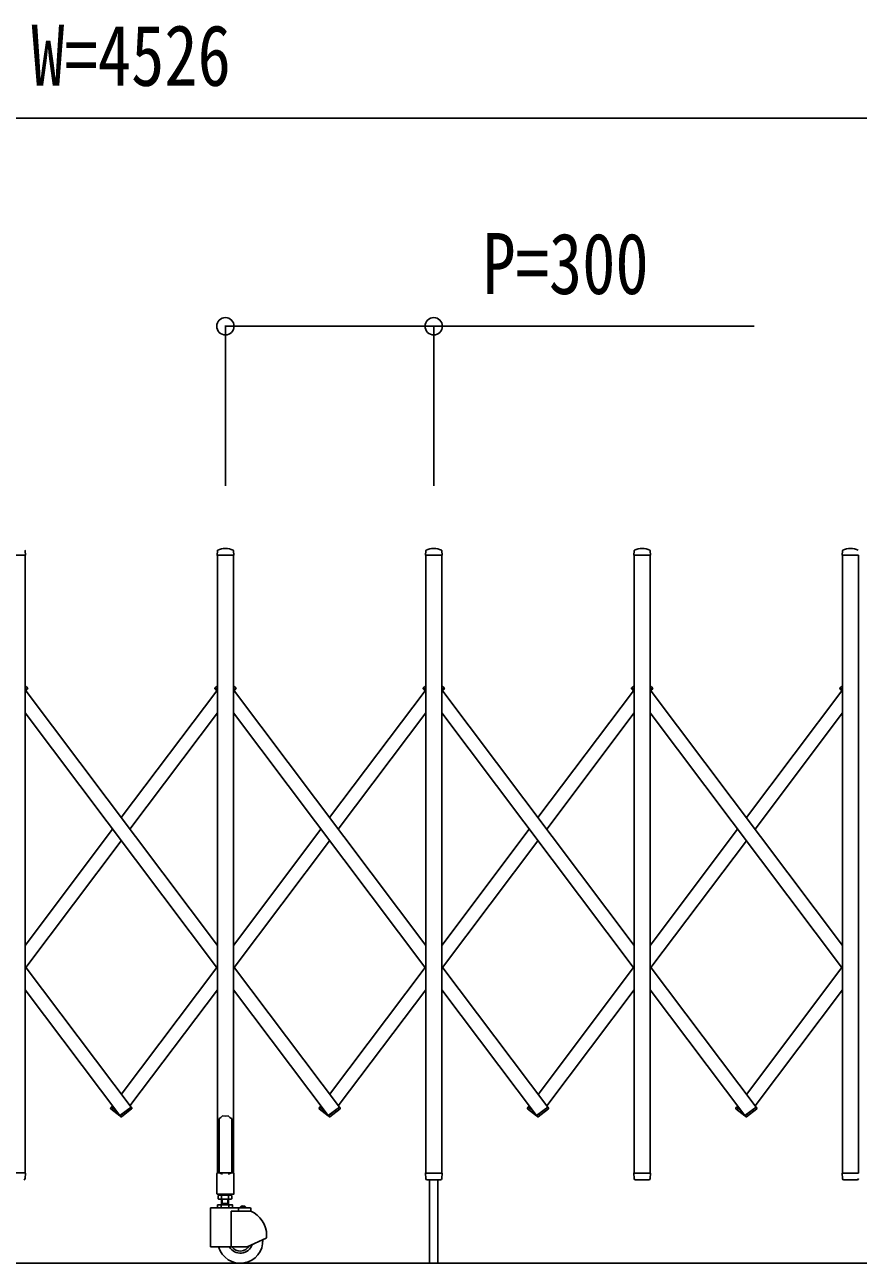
# Model space of a CAD drawing. Units: millimetres, scale not verified. Extents: x -16832 to 16820, y -11892 to 11880.
# Drawn here: x -11794 to -10594, y -7688 to -5904 of the extents above; entities that cross this region are included whole.
import ezdxf
from ezdxf.enums import TextEntityAlignment as Align

# ---------------------------------------------------------------- set-up
doc = ezdxf.new("R2010")
doc.units = ezdxf.units.MM
doc.header["$LTSCALE"] = 50
for name, color, linetype in [('0-3_YKK_11E', 7, 'Continuous'), ('0-5_YKK_13', 4, 'Continuous'), ('0-6_YKK_A1', 4, 'Continuous'), ('0-7_YKK_D', 6, 'Continuous')]:
    doc.layers.add(name, color=color, linetype=linetype)
doc.styles.add('ＭＳ ゴシック', font='')
doc.styles.get('ＭＳ ゴシック').set_extended_font_data('MS Gothic')

msp = doc.modelspace()

# ---------------------------------------------------------------- linework, layer by layer
at = {"layer": '0-3_YKK_11E'}
msp.add_line((-8351.86, -7688.18), (-14537.88, -7688.18), dxfattribs=at)
at = {"layer": '0-5_YKK_13'}
for p, q in [((-11793.4, -6668.18), (-11816.8, -6668.18)), ((-11793.1, -6667.86), (-11793.48, -6661.74)), ((-11517.1, -6667.86), (-11516.72, -6661.74)), ((-11493.4, -6668.18), (-11516.8, -6668.18)), ((-11493.1, -6667.86), (-11493.48, -6661.74)), ((-11217.09, -6667.88), (-11216.71, -6661.75)), ((-11193.39, -6668.2), (-11216.79, -6668.2)), ((-11193.09, -6667.88), (-11193.46, -6661.75)), ((-10917.09, -6667.88), (-10916.71, -6661.75)), ((-10893.39, -6668.2), (-10916.79, -6668.2)), ((-10893.09, -6667.88), (-10893.46, -6661.75)), ((-10617.09, -6667.88), (-10616.71, -6661.75)), ((-10593.39, -6668.2), (-10616.79, -6668.2)), ((-11790.18, -6859.04), (-11793.6, -6856.46)), ((-11790.88, -6861.64), (-11793.6, -6859.59)), ((-11790.88, -6861.64), (-11789.98, -6860.44)), ((-11519.32, -6861.64), (-11520.22, -6860.44)), ((-11520.02, -6859.04), (-11516.6, -6856.46)), ((-11519.32, -6861.64), (-11516.6, -6859.59)), ((-11490.18, -6859.04), (-11493.6, -6856.46)), ((-11490.88, -6861.64), (-11493.6, -6859.59)), ((-11490.88, -6861.64), (-11489.98, -6860.44)), ((-11219.32, -6861.64), (-11220.22, -6860.44)), ((-11220.02, -6859.04), (-11216.6, -6856.46)), ((-11219.32, -6861.64), (-11216.6, -6859.59)), ((-11190.17, -6859.05), (-11193.59, -6856.48)), ((-11190.87, -6861.65), (-11193.59, -6859.61)), ((-11190.87, -6861.65), (-11189.97, -6860.45)), ((-10919.31, -6861.65), (-10920.21, -6860.45)), ((-10920.01, -6859.05), (-10916.59, -6856.48)), ((-10919.31, -6861.65), (-10916.59, -6859.61)), ((-10890.17, -6859.05), (-10893.59, -6856.48)), ((-10890.87, -6861.65), (-10893.59, -6859.61)), ((-10890.87, -6861.65), (-10889.97, -6860.45)), ((-10619.31, -6861.65), (-10620.21, -6860.45)), ((-10620.01, -6859.05), (-10616.59, -6856.48)), ((-10619.31, -6861.65), (-10616.59, -6859.61)), ((-11669.29, -7463.36), (-11670.19, -7464.55)), ((-11657.14, -7475.63), (-11670, -7465.96)), ((-11662.25, -7468.66), (-11669.29, -7463.36)), ((-11657.29, -7475.74), (-11640.83, -7463.36)), ((-11657.29, -7475.74), (-11656.39, -7476.94)), ((-11654.99, -7477.14), (-11640.13, -7465.96)), ((-11652.83, -7475.74), (-11653.73, -7476.94)), ((-11652.83, -7475.74), (-11652.98, -7475.63)), ((-11640.83, -7463.36), (-11639.93, -7464.55)), ((-11505.1, -7476.38), (-11509.1, -7475.96)), ((-11505.1, -7476.38), (-11501.1, -7475.96)), ((-11501.1, -7475.96), (-11500.1, -7476.86)), ((-11369.29, -7463.36), (-11370.19, -7464.55)), ((-11357.14, -7475.63), (-11370, -7465.96)), ((-11362.25, -7468.66), (-11369.29, -7463.36)), ((-11357.29, -7475.74), (-11340.83, -7463.36)), ((-11357.29, -7475.74), (-11356.39, -7476.94)), ((-11354.99, -7477.14), (-11340.13, -7465.96)), ((-11352.83, -7475.74), (-11353.73, -7476.94)), ((-11352.83, -7475.74), (-11352.98, -7475.63)), ((-11340.83, -7463.36), (-11339.93, -7464.55)), ((-11069.28, -7463.37), (-11070.18, -7464.57)), ((-11057.13, -7475.64), (-11069.98, -7465.97)), ((-11062.24, -7468.67), (-11069.28, -7463.37)), ((-11057.28, -7475.76), (-11040.82, -7463.37)), ((-11057.28, -7475.76), (-11056.38, -7476.96)), ((-11054.98, -7477.15), (-11040.12, -7465.97)), ((-11052.82, -7475.76), (-11053.72, -7476.96)), ((-11052.82, -7475.76), (-11052.97, -7475.64)), ((-11040.82, -7463.37), (-11039.92, -7464.57)), ((-10769.28, -7463.37), (-10770.18, -7464.57)), ((-10757.13, -7475.64), (-10769.98, -7465.97)), ((-10762.24, -7468.67), (-10769.28, -7463.37)), ((-10757.28, -7475.76), (-10740.82, -7463.37)), ((-10757.28, -7475.76), (-10756.38, -7476.96)), ((-10754.98, -7477.15), (-10740.12, -7465.97)), ((-10752.82, -7475.76), (-10753.72, -7476.96)), ((-10752.82, -7475.76), (-10752.97, -7475.64)), ((-10740.82, -7463.37), (-10739.92, -7464.57)), ((-11514.1, -7479.64), (-11514.1, -7558.08)), ((-11500.1, -7476.86), (-11498.6, -7478.08)), ((-11498.6, -7478.08), (-11497.1, -7479.1)), ((-11497.1, -7479.1), (-11496.1, -7479.64)), ((-11496.1, -7479.64), (-11496.1, -7558.08)), ((-11793.4, -7558.18), (-11816.8, -7558.18)), ((-11793.55, -7565.9), (-11793.1, -7558.5)), ((-11517.4, -7558.68), (-11517.4, -7588.08)), ((-11514.1, -7558.08), (-11516.8, -7558.08)), ((-11514.1, -7558.08), (-11509.1, -7560.08)), ((-11496.1, -7558.08), (-11501.1, -7560.08)), ((-11493.4, -7558.08), (-11496.1, -7558.08)), ((-11492.8, -7588.08), (-11492.8, -7558.68)), ((-11216.63, -7565.91), (-11217.09, -7558.52)), ((-11193.39, -7558.2), (-11216.79, -7558.2)), ((-11193.54, -7565.91), (-11193.09, -7558.52)), ((-10916.63, -7565.91), (-10917.09, -7558.52)), ((-10893.39, -7558.2), (-10916.79, -7558.2)), ((-10893.54, -7565.91), (-10893.09, -7558.52)), ((-10616.63, -7565.91), (-10617.09, -7558.52)), ((-10593.39, -7558.2), (-10616.79, -7558.2)), ((-11793.58, -7566.31), (-11793.55, -7565.9)), ((-11216.63, -7565.91), (-11216.61, -7566.32)), ((-11214.61, -7568.2), (-11195.56, -7568.2)), ((-11193.57, -7566.32), (-11193.54, -7565.91)), ((-10916.63, -7565.91), (-10916.61, -7566.32)), ((-10914.61, -7568.2), (-10895.56, -7568.2)), ((-10893.57, -7566.32), (-10893.54, -7565.91)), ((-10616.63, -7565.91), (-10616.61, -7566.32)), ((-10614.61, -7568.2), (-10595.56, -7568.2)), ((-11516.8, -7588.68), (-11493.4, -7588.68))]:
    msp.add_line(p, q, dxfattribs=at)
for points in [[(-11509.1, -7475.96), (-11510.1, -7476.86), (-11511.6, -7478.08)], [(-11511.6, -7478.08), (-11513.1, -7479.1), (-11514.1, -7479.64)]]:
    msp.add_lwpolyline(points, dxfattribs=at)
for centre, radius, start, end in [((-11794.47, -6661.8), 1, 3.5, 62.3399), ((-11793.4, -6667.88), 0.3, 270, 0), ((-11793.4, -6667.88), 0.3, 0, 3.5), ((-11516.8, -6667.88), 0.3, 176.5, 180), ((-11516.8, -6667.88), 0.3, 180, 270), ((-11515.73, -6661.8), 1, 117.6601, 176.5), ((-11505.1, -6682.07), 23.89, 62.3399, 117.6601), ((-11494.47, -6661.8), 1, 3.5, 62.3399), ((-11493.4, -6667.88), 0.3, 270, 0), ((-11493.4, -6667.88), 0.3, 0, 3.5), ((-11216.79, -6667.9), 0.3, 176.5, 180), ((-11216.79, -6667.9), 0.3, 180, 270), ((-11215.71, -6661.82), 1, 117.6601, 176.5), ((-11205.09, -6682.09), 23.89, 62.3399, 117.6601), ((-11194.46, -6661.82), 1, 3.5, 62.3399), ((-11193.39, -6667.9), 0.3, 270, 0), ((-11193.39, -6667.9), 0.3, 0, 3.5), ((-10916.79, -6667.9), 0.3, 176.5, 180), ((-10916.79, -6667.9), 0.3, 180, 270), ((-10915.71, -6661.82), 1, 117.6601, 176.5), ((-10905.09, -6682.09), 23.89, 62.3399, 117.6601), ((-10894.46, -6661.82), 1, 3.5, 62.3399), ((-10893.39, -6667.9), 0.3, 270, 0), ((-10893.39, -6667.9), 0.3, 0, 3.5), ((-10616.79, -6667.9), 0.3, 176.5, 180), ((-10616.79, -6667.9), 0.3, 180, 270), ((-10615.71, -6661.82), 1, 117.6601, 176.5), ((-10605.09, -6682.09), 23.89, 62.3399, 117.6601), ((-11790.78, -6859.84), 1, 323.04394, 53.04394), ((-11519.42, -6859.84), 1, 126.95606, 216.95606), ((-11490.78, -6859.84), 1, 323.04394, 53.04394), ((-11219.42, -6859.84), 1, 126.95606, 216.95606), ((-11190.77, -6859.85), 1, 323.04394, 53.04394), ((-10919.41, -6859.85), 1, 126.95606, 216.95606), ((-10890.77, -6859.85), 1, 323.04394, 53.04394), ((-10619.41, -6859.85), 1, 126.95606, 216.95606), ((-11669.4, -7465.16), 1, 143.04394, 233.04394), ((-11640.73, -7465.16), 1, 306.95606, 36.95606), ((-11369.4, -7465.16), 1, 143.04394, 233.04394), ((-11340.73, -7465.16), 1, 306.95606, 36.95606), ((-11069.38, -7465.17), 1, 143.04394, 233.04394), ((-11040.72, -7465.17), 1, 306.95606, 36.95606), ((-10769.38, -7465.17), 1, 143.04394, 233.04394), ((-10740.72, -7465.17), 1, 306.95606, 36.95606), ((-11655.59, -7476.34), 1, 216.95606, 306.95606), ((-11654.53, -7476.34), 1, 233.04394, 323.04394), ((-11355.59, -7476.34), 1, 216.95606, 306.95606), ((-11354.53, -7476.34), 1, 233.04394, 323.04394), ((-11055.58, -7476.36), 1, 216.95606, 306.95606), ((-11054.52, -7476.36), 1, 233.04394, 323.04394), ((-10755.58, -7476.36), 1, 216.95606, 306.95606), ((-10754.52, -7476.36), 1, 233.04394, 323.04394), ((-11793.4, -7558.48), 0.3, 356.5, 90), ((-11516.8, -7558.68), 0.6, 90, 180), ((-11493.4, -7558.68), 0.6, 0, 90), ((-11216.79, -7558.5), 0.3, 90, 183.5), ((-11193.39, -7558.5), 0.3, 356.5, 90), ((-10916.79, -7558.5), 0.3, 90, 183.5), ((-10893.39, -7558.5), 0.3, 356.5, 90), ((-10616.79, -7558.5), 0.3, 90, 183.5), ((-11795.57, -7566.18), 2, 270, 356.5), ((-11214.61, -7566.2), 2, 183.5, 270), ((-11195.56, -7566.2), 2, 270, 356.5), ((-10914.61, -7566.2), 2, 183.5, 270), ((-10895.56, -7566.2), 2, 270, 356.5), ((-10614.61, -7566.2), 2, 183.5, 270), ((-10595.56, -7566.2), 2, 270, 356.5), ((-11516.8, -7588.08), 0.6, 180, 270), ((-11493.4, -7588.08), 0.6, 270, 0)]:
    msp.add_arc(centre, radius, start, end, dxfattribs=at)
at = {"layer": '0-6_YKK_A1'}
for p, q in [((-11216.59, -6668.2), (-11193.59, -6668.2)), ((-11193.59, -6668.2), (-11216.59, -6668.2)), ((-10916.59, -6668.2), (-10893.59, -6668.2)), ((-10893.59, -6668.2), (-10916.59, -6668.2)), ((-11793.6, -6862.05), (-11516.6, -7230.23)), ((-11792.57, -6863.42), (-11791.11, -6861.47)), ((-11517.59, -6863.43), (-11655.07, -7046.18)), ((-11519.08, -6861.45), (-11516.6, -6859.59)), ((-11519.08, -6861.45), (-11516.6, -6864.75)), ((-11493.6, -6862.05), (-11216.6, -7230.23)), ((-11492.57, -6863.42), (-11491.11, -6861.47)), ((-11217.59, -6863.43), (-11355.07, -7046.18)), ((-11219.08, -6861.45), (-11216.6, -6859.59)), ((-11219.08, -6861.45), (-11216.6, -6864.75)), ((-11193.59, -6862.07), (-10916.59, -7230.25)), ((-11192.56, -6863.43), (-11191.09, -6861.48)), ((-10917.58, -6863.45), (-11055.06, -7046.19)), ((-10919.07, -6861.47), (-10916.59, -6859.61)), ((-10919.07, -6861.47), (-10916.59, -6864.77)), ((-10893.59, -6862.07), (-10616.59, -7230.25)), ((-10892.56, -6863.43), (-10891.09, -6861.48)), ((-10617.58, -6863.45), (-10755.06, -7046.19)), ((-10619.07, -6861.47), (-10616.59, -6859.61)), ((-10619.07, -6861.47), (-10616.59, -6864.77)), ((-11793.6, -6895.32), (-11516.6, -7263.5)), ((-11516.6, -6895.39), (-11642.56, -7062.81)), ((-11493.6, -6895.32), (-11216.6, -7263.5)), ((-11216.6, -6895.39), (-11342.56, -7062.81)), ((-11193.59, -6895.34), (-10916.59, -7263.51)), ((-10916.59, -6895.4), (-11042.55, -7062.83)), ((-10893.59, -6895.34), (-10616.59, -7263.51)), ((-10616.59, -6895.4), (-10742.55, -7062.83)), ((-11667.59, -7062.81), (-11793.6, -7230.3)), ((-11367.59, -7062.81), (-11493.6, -7230.3)), ((-11067.58, -7062.83), (-11193.59, -7230.31)), ((-10767.58, -7062.83), (-10893.59, -7230.31)), ((-11655.07, -7079.44), (-11792.56, -7262.18)), ((-11355.07, -7079.44), (-11492.56, -7262.18)), ((-11055.06, -7079.46), (-11192.55, -7262.2)), ((-10755.06, -7079.46), (-10892.55, -7262.2)), ((-11793.6, -7260.8), (-11641.07, -7463.54)), ((-11517.58, -7262.2), (-11655.06, -7444.94)), ((-11493.6, -7260.8), (-11341.07, -7463.54)), ((-11217.58, -7262.2), (-11355.06, -7444.94)), ((-11193.59, -7260.82), (-11041.06, -7463.55)), ((-10917.56, -7262.22), (-11055.05, -7444.96)), ((-10893.59, -7260.82), (-10741.06, -7463.55)), ((-10617.56, -7262.22), (-10755.05, -7444.96)), ((-11793.6, -7294.07), (-11657.05, -7475.56)), ((-11516.6, -7294.17), (-11642.55, -7461.57)), ((-11493.6, -7294.07), (-11357.05, -7475.56)), ((-11216.6, -7294.17), (-11342.55, -7461.57)), ((-11193.59, -7294.09), (-11057.04, -7475.58)), ((-10916.59, -7294.18), (-11042.54, -7461.59)), ((-10893.59, -7294.09), (-10757.04, -7475.58)), ((-10616.59, -7294.18), (-10742.54, -7461.59)), ((-11667.58, -7461.57), (-11669.05, -7463.54)), ((-11662.25, -7468.66), (-11669.05, -7463.54)), ((-11657.05, -7475.56), (-11641.07, -7463.54)), ((-11367.58, -7461.57), (-11369.05, -7463.54)), ((-11362.25, -7468.66), (-11369.05, -7463.54)), ((-11357.05, -7475.56), (-11341.07, -7463.54)), ((-11067.56, -7461.59), (-11069.04, -7463.55)), ((-11062.24, -7468.67), (-11069.04, -7463.55)), ((-11057.04, -7475.58), (-11041.06, -7463.55)), ((-10767.56, -7461.59), (-10769.04, -7463.55)), ((-10762.24, -7468.67), (-10769.04, -7463.55)), ((-10757.04, -7475.58), (-10741.06, -7463.55)), ((-11216.59, -7558.2), (-11193.59, -7558.2)), ((-11193.59, -7558.2), (-11216.59, -7558.2)), ((-10916.59, -7558.2), (-10893.59, -7558.2)), ((-10893.59, -7558.2), (-10916.59, -7558.2)), ((-11211.09, -7568.2), (-11211.09, -7688.2)), ((-11199.09, -7568.2), (-11199.09, -7688.2)), ((-11515.56, -7595.22), (-11514.25, -7595.98)), ((-11514.35, -7588.18), (-11514.35, -7589.98)), ((-11497.25, -7595.98), (-11514.25, -7595.98)), ((-11510.75, -7595.98), (-11510.75, -7604.18)), ((-11510.66, -7595.22), (-11510.66, -7590.74)), ((-11509.94, -7595.98), (-11509.94, -7602.18)), ((-11501.56, -7595.98), (-11501.56, -7602.18)), ((-11500.84, -7595.22), (-11500.84, -7590.74)), ((-11500.75, -7604.18), (-11500.75, -7595.98)), ((-11495.93, -7595.22), (-11497.25, -7595.98)), ((-11526.75, -7609.18), (-11526.75, -7663.68)), ((-11525.75, -7608.18), (-11469.75, -7608.18)), ((-11516.72, -7608.18), (-11516.72, -7604.18)), ((-11511.23, -7608.18), (-11511.23, -7604.18)), ((-11510.75, -7602.18), (-11500.75, -7602.18)), ((-11509.94, -7602.18), (-11510.75, -7603.59)), ((-11501.56, -7602.18), (-11500.75, -7603.59)), ((-11500.26, -7608.18), (-11500.26, -7604.18)), ((-11496.8, -7613.18), (-11496.8, -7664.68)), ((-11496.74, -7613.18), (-11468.75, -7613.18)), ((-11486.13, -7609.18), (-11486.13, -7613.18)), ((-11475.05, -7607.67), (-11484.45, -7607.67)), ((-11484.45, -7608.18), (-11484.45, -7607.67)), ((-11475.05, -7608.18), (-11484.45, -7608.18)), ((-11475.05, -7608.18), (-11475.05, -7607.67)), ((-11468.75, -7609.18), (-11468.75, -7613.18)), ((-11473.75, -7664.68), (-11446.33, -7651.9)), ((-11445.75, -7648.1), (-11445.75, -7650.99)), ((-11473.75, -7664.68), (-11525.75, -7664.68))]:
    msp.add_line(p, q, dxfattribs=at)
for points in [[(-11816.6, -6668.18), (-11793.6, -6668.18), (-11793.6, -7558.18), (-11816.6, -7558.18)], [(-11816.6, -7558.18), (-11793.6, -7558.18), (-11793.6, -6668.18), (-11816.6, -6668.18)], [(-11516.6, -6668.18), (-11493.6, -6668.18), (-11493.6, -7558.18), (-11516.6, -7558.18)], [(-11516.6, -7558.18), (-11493.6, -7558.18), (-11493.6, -6668.18), (-11516.6, -6668.18)], [(-11216.59, -6668.2), (-11193.59, -6668.2), (-11193.59, -7558.2), (-11216.59, -7558.2)], [(-11216.59, -7558.2), (-11193.59, -7558.2), (-11193.59, -6668.2), (-11216.59, -6668.2)], [(-10916.59, -6668.2), (-10893.59, -6668.2), (-10893.59, -7558.2), (-10916.59, -7558.2)], [(-10916.59, -7558.2), (-10893.59, -7558.2), (-10893.59, -6668.2), (-10916.59, -6668.2)], [(-10616.59, -6668.2), (-10593.59, -6668.2), (-10593.59, -7558.2), (-10616.59, -7558.2)], [(-10616.59, -7558.2), (-10593.59, -7558.2), (-10593.59, -6668.2), (-10616.59, -6668.2)]]:
    msp.add_lwpolyline(points, close=True, dxfattribs=at)
for points in [[(-11516.6, -6668.18), (-11493.6, -6668.18), (-11516.6, -6668.18)], [(-11793.6, -6859.59), (-11791.12, -6861.45), (-11793.6, -6859.59)], [(-11493.6, -6859.59), (-11491.12, -6861.45), (-11493.6, -6859.59)], [(-11193.59, -6859.61), (-11191.11, -6861.47), (-11193.59, -6859.61)], [(-10893.59, -6859.61), (-10891.11, -6861.47), (-10893.59, -6859.61)], [(-11515.56, -7595.22), (-11515.56, -7590.74), (-11514.25, -7589.98)], [(-11514.35, -7589.98), (-11497.15, -7589.98), (-11497.15, -7588.18)], [(-11495.93, -7595.22), (-11495.93, -7590.74), (-11497.25, -7589.98), (-11514.25, -7589.98)], [(-11494.78, -7608.18), (-11494.78, -7604.18), (-11516.72, -7604.18)], [(-11481.85, -7606.03), (-11480.9, -7607.98), (-11479.75, -7608.59)], [(-11477.65, -7606.03), (-11478.6, -7607.98), (-11479.75, -7608.59)]]:
    msp.add_lwpolyline(points, dxfattribs=at)
for centre, radius, start, end in [((-11513.11, -7594.33), 4.34, 55.61575, 124.38425), ((-11513.11, -7591.64), 4.34, 235.61575, 304.38425), ((-11505.75, -7606.22), 16.24, 72.41205, 107.58795), ((-11505.75, -7579.74), 16.24, 252.41205, 287.58795), ((-11498.39, -7594.33), 4.34, 55.61575, 124.38425), ((-11498.39, -7591.64), 4.34, 235.61575, 304.38425), ((-11525.75, -7609.18), 1, 90, 180), ((-11487.13, -7609.18), 1, 0, 90), ((-11479.75, -7612.23), 6.55, 44.12696, 135.87304), ((-11469.75, -7609.18), 1, 0, 90), ((-11483.75, -7648.1), 38, 0, 66.75044), ((-11483.75, -7655.68), 32.5, 196.07665, 2.6035), ((-11446.75, -7650.99), 1, 295, 0), ((-11525.75, -7663.68), 1, 180, 270), ((-11483.75, -7655.68), 18, 210, 341.53259), ((-11483.75, -7655.68), 15, 216.8699, 329.35772)]:
    msp.add_arc(centre, radius, start, end, dxfattribs=at)
at = {"layer": '0-7_YKK_D'}
for p, q in [((-13723.6, -6038.18), (-9397.6, -6038.18)), ((-11505.1, -6568.18), (-11505.1, -6337.18)), ((-11205.1, -6568.18), (-11205.1, -6337.18))]:
    msp.add_line(p, q, dxfattribs=at)
msp.add_lwpolyline([(-11505.1, -6338.18), (-11205.1, -6338.18), (-10743.9, -6338.18)], dxfattribs=at)
for centre in [(-11505.1, -6338.18), (-11205.1, -6338.18)]:
    msp.add_circle(centre, 12.5, dxfattribs=at)

# ---------------------------------------------------------------- texts
at = {"layer": '0-7_YKK_D', "style": 'ＭＳ ゴシック', "width": 0.8}
for s, p in [('W=4526', (-11784.6, -6018.18)), ('P=300', (-11135.1, -6318.18))]:
    msp.add_text(s, height=87.98, dxfattribs=at).set_placement(p, align=Align.BOTTOM_LEFT)

doc.saveas('drawing.dxf')
